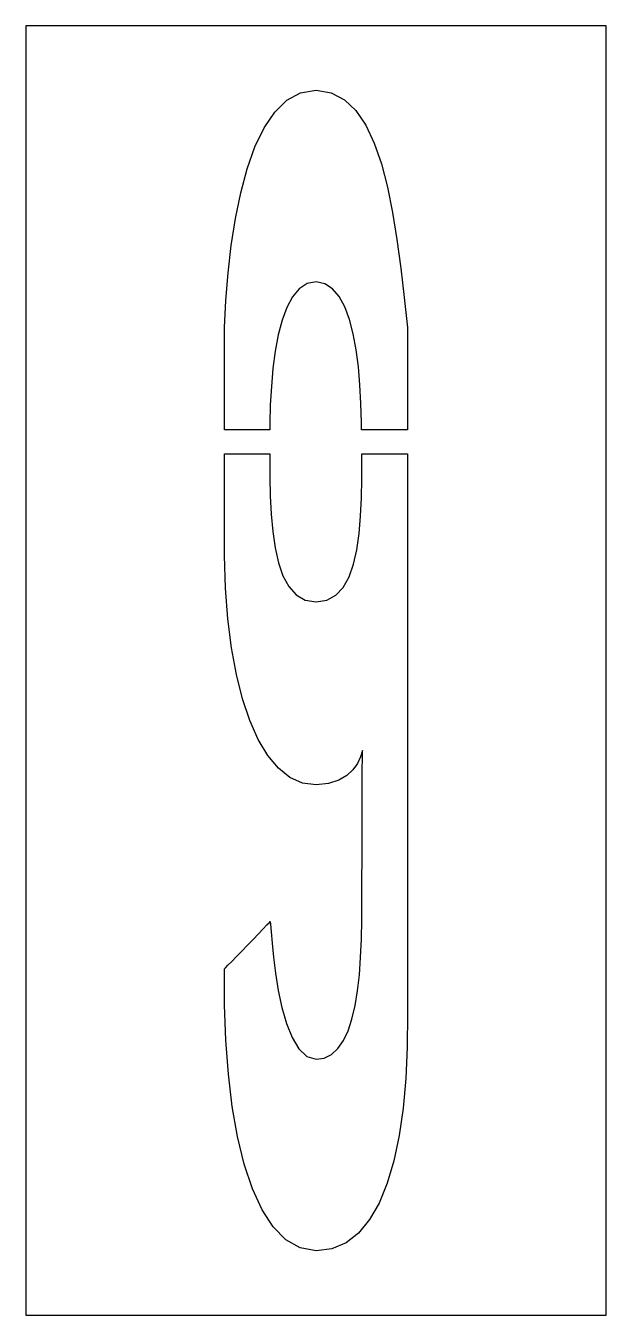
# Model space of a CAD drawing. Extents: x 0 to 18, y 0 to 40.
import ezdxf

# ---------------------------------------------------------------- set-up
doc = ezdxf.new("R2010")
doc.units = 0
doc.layers.add('CUT', color=7, linetype='Continuous')
doc.layers.add('OUTSIDE', color=1, linetype='Continuous')

msp = doc.modelspace()

# ---------------------------------------------------------------- linework, layer by layer
at = {"layer": 'CUT'}
for points in [[(10.3954, 28.2801), (10.3635, 28.8582), (10.3138, 29.4184), (10.2429, 29.9504), (10.1507, 30.4468), (10.0372, 30.8936), (9.8918, 31.2801), (9.7216, 31.6028), (9.516, 31.844), (9.2784, 32), (9.0018, 32.0567), (8.7216, 32.0035), (8.4805, 31.844), (8.2748, 31.5957), (8.0975, 31.266), (7.9521, 30.8652), (7.8316, 30.4078), (7.7358, 29.9043), (7.6649, 29.3652), (7.6152, 28.8085), (7.5798, 28.2376), (7.5656, 27.6667), (7.5643, 27.4682), (6.1613, 27.4682), (6.1613, 27.695), (6.1613, 28.2837), (6.1613, 28.8723), (6.1613, 29.4645), (6.1613, 30.0532), (6.1613, 30.6418), (6.2039, 31.4823), (6.2713, 32.3369), (6.3706, 33.1879), (6.5018, 34.0213), (6.6649, 34.8191), (6.867, 35.5638), (7.1082, 36.2411), (7.3918, 36.8333), (7.7216, 37.3191), (8.0975, 37.6879), (8.523, 37.922), (9.0018, 38), (9.4734, 37.922), (9.8848, 37.7057), (10.2394, 37.3688), (10.5443, 36.9149), (10.8067, 36.3617), (11.0266, 35.7199), (11.2145, 34.9965), (11.3706, 34.2092), (11.5089, 33.3688), (11.6294, 32.4858), (11.7358, 31.5745), (11.8387, 30.6418), (11.8387, 28.8688), (11.8387, 27.4682), (10.4159, 27.4682), (10.4131, 27.695)], [(7.0301, 3.922), (6.7748, 4.6844), (6.5691, 5.539), (6.4025, 6.4716), (6.2819, 7.4752), (6.2004, 8.5319), (6.1613, 9.6277), (6.1613, 10.7482), (6.1897, 10.7766), (6.2677, 10.8546), (6.3848, 10.9752), (6.5337, 11.1277), (6.6968, 11.2979), (6.8741, 11.4787), (7.0479, 11.6596), (7.2145, 11.8333), (7.3599, 11.9823), (7.477, 12.1064), (7.555, 12.1844), (7.5798, 12.2163), (7.5869, 12.1277), (7.6046, 11.8936), (7.6365, 11.5426), (7.6826, 11.1028), (7.7465, 10.6064), (7.8316, 10.078), (7.945, 9.5496), (8.0869, 9.0532), (8.2606, 8.6135), (8.4663, 8.2624), (8.7145, 8.0284), (9.0018, 7.9433), (9.2571, 7.9787), (9.484, 8.0887), (9.6791, 8.2695), (9.8493, 8.5177), (9.9947, 8.8262), (10.1117, 9.1879), (10.211, 9.6028), (10.289, 10.0603), (10.3457, 10.5638), (10.3848, 11.0993), (10.4096, 11.6702), (10.4202, 12.266), (10.4238, 12.883), (10.4238, 13.5142), (10.4273, 14.1489), (10.4273, 14.7695), (10.4309, 15.3723), (10.4309, 15.9362), (10.4309, 16.4539), (10.4344, 16.9113), (10.4379, 17.3014), (10.4379, 17.5213), (10.3812, 17.3227), (10.2855, 17.117), (10.1472, 16.9184), (9.9557, 16.7411), (9.7074, 16.5957), (9.3918, 16.4929), (9.0018, 16.4539), (8.5833, 16.5071), (8.1933, 16.6844), (7.8351, 16.9716), (7.5053, 17.3652), (7.211, 17.8582), (6.9486, 18.4468), (6.7216, 19.1206), (6.5301, 19.8759), (6.3777, 20.7021), (6.2642, 21.5993), (6.1933, 22.5567), (6.1613, 23.5674), (6.1613, 24.156), (6.1613, 24.7447), (6.1613, 25.3369), (6.1613, 25.9255), (6.1613, 26.5142), (6.1613, 26.7162), (7.5646, 26.7162), (7.5656, 26.5567), (7.5691, 25.9858), (7.5833, 25.4149), (7.6117, 24.8511), (7.6578, 24.3121), (7.7323, 23.805), (7.8351, 23.344), (7.9734, 22.9397), (8.1543, 22.6028), (8.3812, 22.3475), (8.6613, 22.1844), (9.0018, 22.1277), (9.3387, 22.1773), (9.6188, 22.3333), (9.8457, 22.578), (10.0266, 22.9007), (10.1649, 23.2943), (10.2677, 23.7482), (10.3387, 24.2518), (10.3812, 24.7908), (10.4096, 25.3582), (10.4202, 25.9397), (10.4202, 26.5284), (10.4202, 26.7162), (11.8387, 26.7162), (11.8387, 25.3191), (11.8387, 23.5461), (11.8387, 21.7695), (11.8387, 19.9965), (11.8387, 18.2199), (11.8387, 16.4468), (11.8387, 14.6702), (11.8387, 12.8972), (11.8387, 11.1206), (11.8387, 9.3475), (11.8316, 8.3191), (11.7855, 7.344), (11.7039, 6.422), (11.5798, 5.5709), (11.4167, 4.7908), (11.2074, 4.0922), (10.9592, 3.4787), (10.6613, 2.9645), (10.3209, 2.5496), (9.9309, 2.2447), (9.4911, 2.0603), (9.0018, 2), (8.5089, 2.0887), (8.0691, 2.3404), (7.6755, 2.7376), (7.328, 3.2695)]]:
    msp.add_lwpolyline(points, close=True, dxfattribs=at)
at = {"layer": 'OUTSIDE'}
msp.add_lwpolyline([(0, 0), (18, 0), (18, 40), (0, 40)], close=True, dxfattribs=at)

doc.saveas('drawing.dxf')
